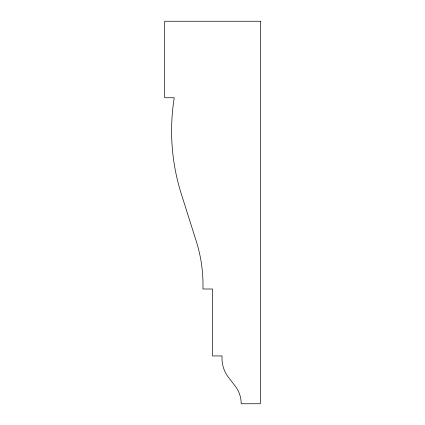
<?xml version="1.0" encoding="UTF-8"?>
<svg xmlns="http://www.w3.org/2000/svg" width="425" height="425" viewBox="0 0 425 425"><rect width="100%" height="100%" fill="white"/><g stroke="black" fill="none" stroke-linecap="round" stroke-linejoin="round"><path stroke-width="0.64" d="M260.312 21.25L164.688 21.25L164.688 97.75L174.25 97.75A208.972 208.972 0 0 0 181.31 193.938L196.302 241.373A143.985 143.985 0 0 1 202.938 289L212.5 289L212.5 355.938L222.062 355.938A31.636 31.636 0 0 0 228.634 377.618L235.168 386.027A28.634 28.634 0 0 1 241.188 403.75L260.312 403.75L260.312 21.25"/></g></svg>
